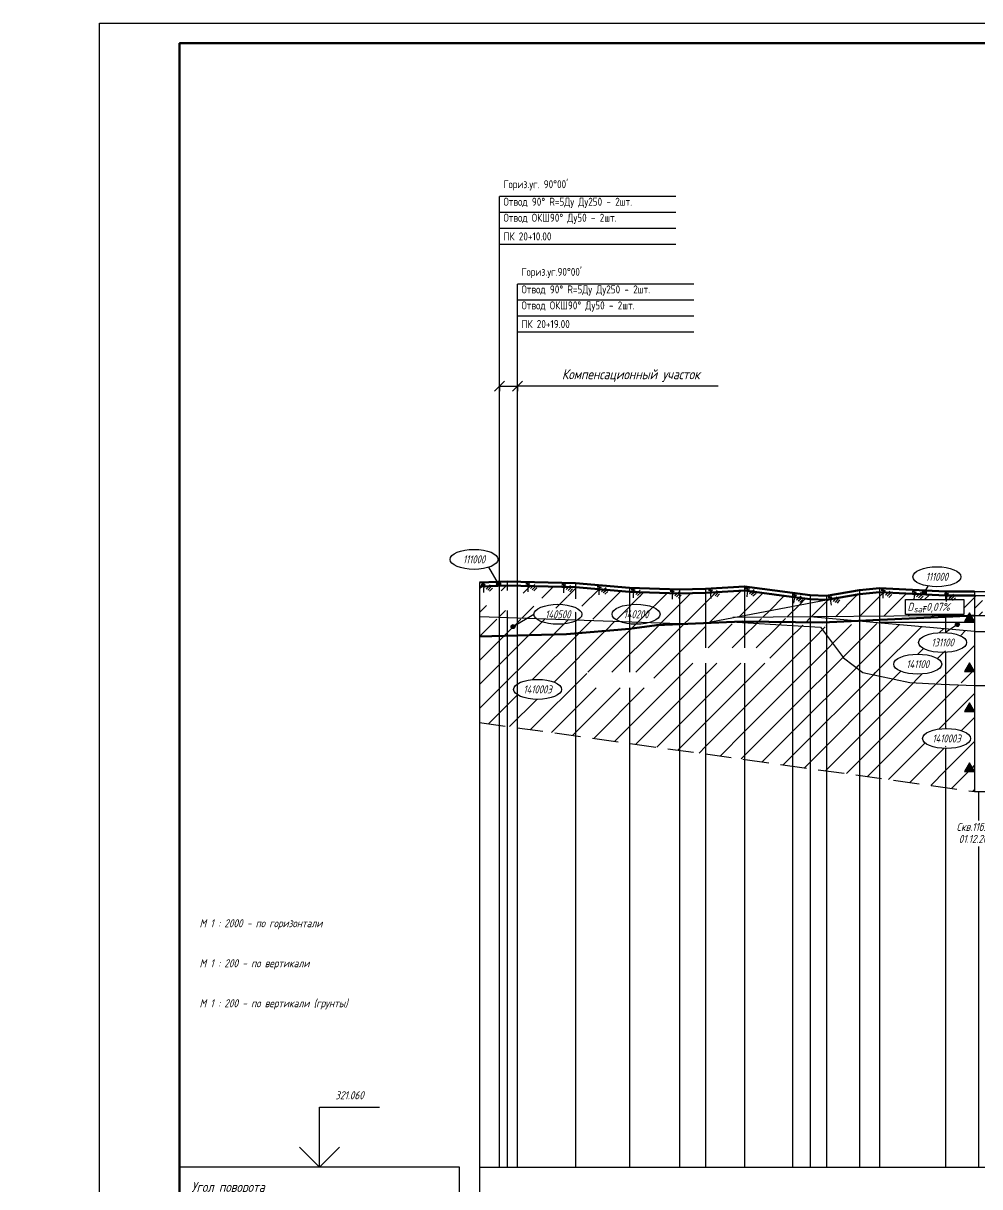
# Model space of a CAD drawing. Extents: x 0 to 1701, y -42 to 613.
# Drawn here: x 0 to 239.1, y 322.1 to 613 of the extents above; entities that cross this region are included whole.
import ezdxf
from ezdxf import colors
from ezdxf.entities.mleader import LeaderData, LeaderLine
from ezdxf.enums import TextEntityAlignment as Align
from ezdxf.math import Vec2, Vec3

# ---------------------------------------------------------------- set-up
doc = ezdxf.new("R2010")
doc.units = 0
doc.linetypes.add('ИИ27003', pattern=[9.5, 6.5, -3])
for name, color, linetype, lineweight in [('ИИ_ГЕОЛОГИЯ_025', 7, 'Continuous', 25), ('ИИ_ГЕОЛОГИЯ_050', 7, 'Continuous', 50), ('ИИ_ОФОРМЛЕНИЕ_025', 7, 'Continuous', 25), ('ИИ_ПРОФИЛЬ_025', 7, 'Continuous', 25)]:
    doc.layers.add(name, color=color, linetype=linetype, lineweight=lineweight)
doc.layers.add('Профиль', color=7, linetype='Continuous')
doc.layers.add('ТХ-Л', color=140, linetype='Continuous')
doc.styles.add('VNIPISIMPLEXCUR', font='simplex.shx', dxfattribs={"width": 0.8, "oblique": 15})
doc.linetypes.add('ИИ27001', pattern='A,2.5,[1,3dservice.shx,S=1.85,R=180.00002,X=0,Y=0],2.5,-1', length=6)
doc.linetypes.add('ИИ27002', pattern='A,2,-0.6,[1,3dservice.shx,S=0.6,R=30.000013,X=0.9,Y=0],-0.6,[1,3dservice.shx,S=0.6,R=-30.000013,X=0.3,Y=0],-0.6,[1,3dservice.shx,S=0.6,R=209.999975,X=-0.3,Y=0],-0.6,[1,3dservice.shx,S=0.6,R=150.000007,X=-0.9,Y=0],-0.6,2', length=7)
doc.dimstyles.new('ИИ-1000-м-dm$0', dxfattribs={"dimtxt": 2.5, "dimasz": 2.5, "dimexe": 1.25, "dimexo": 0, "dimgap": 1, "dimtad": 1, "dimtoh": 1, "dimzin": 1, "dimdsep": 46, "dimtxsty": 'VNIPISIMPLEXCUR', "dimblk": 'OBLIQUE', "dimcen": 2.5, "dimaunit": 1, "dimazin": 0, "dimtfac": 1, "dimtmove": 1, "dimatfit": 2, "dimfxl": 1, "dimarcsym": 0})
pattern_1 = [(45, (-26.376, -40.787), (-3, 3), [])]
pattern_2 = [(0, (-26.376, -40.787), (0, 3), [])]

# ---------------------------------------------------------------- blocks, each defined once
blk = doc.blocks.new('ИИ04007')
at = {"color": 0, "linetype": 'Continuous', "lineweight": 25}
blk.add_lwpolyline([(-70, 0), (-70, -303), (0, -303), (0, 0), (-70, 0)], close=True, dxfattribs=at)
at = {"color": 0, "linetype": 'Continuous', "lineweight": 25, "style": 'VNIPISIMPLEXCUR', "oblique": 15, "width": 0.8}
blk.add_text('Угол поворота', height=2.5, dxfattribs=at).set_placement((-67.03, -6.16))
blk = doc.blocks.new('ИИ03А2Х4')
at = {"color": 0, "linetype": 'Continuous', "lineweight": 25}
blk.add_lwpolyline([(0, 0), (0, 594), (1682, 594), (1682, 0)], close=True, dxfattribs=at)
at = {"color": 0, "linetype": 'Continuous', "lineweight": 50}
blk.add_lwpolyline([(20, 5), (20, 589), (1677, 589), (1677, 5)], close=True, dxfattribs=at)
at = {"color": 0, "linetype": 'Continuous', "style": 'VNIPISIMPLEXCUR', "oblique": 15, "width": 0.8, "flags": 8}
blk.add_attdef('FORMAT', text='', height=2.5, dxfattribs=at).set_placement((1677, 1.25), align=Align.RIGHT)
blk = doc.blocks.new('ИИ25020')
at = {"color": 0, "linetype": 'Continuous', "lineweight": 25}
blk.add_ellipse((0, 0), major_axis=(-6, 0), ratio=0.416667, dxfattribs=at)
at = {"color": 0, "linetype": 'Continuous', "style": 'VNIPISIMPLEXCUR', "oblique": 15, "width": 0.75}
blk.add_attdef('INDEX', text='', height=2, dxfattribs=at).set_placement((0, 0), align=Align.MIDDLE_CENTER)
blk = doc.blocks.new('ИИ16001')
at = {"linetype": 'Continuous', "lineweight": 25}
h = blk.add_hatch(color=0, dxfattribs=at)
edge = h.paths.add_edge_path()
edge.add_arc((0, 0), 0.5, 0, 360)
at = {"color": 0, "linetype": 'Continuous', "lineweight": 25}
blk.add_circle((0, 0), 0.5, dxfattribs=at)
blk = doc.blocks.new('ИИ25004')
at = {"linetype": 'Continuous', "lineweight": 25}
blk.add_hatch(color=0, dxfattribs=at).paths.add_polyline_path([(-2.5, 0), (0, 0), (-1.25, 2.17)])
at = {"color": 0, "linetype": 'Continuous', "lineweight": 25}
blk.add_lwpolyline([(-2.5, 0), (0, 0), (-1.25, 2.17)], close=True, dxfattribs=at)
blk = doc.blocks.new('ИИ25010')
at = {"color": 0, "linetype": 'Continuous', "lineweight": 25}
for points in [[(0, 0), (3, 0), (0.5, -1), (2.5, -1), (1, -2), (2, -2), (1.5, -3), (1.5, -5)], [(4.94, -1.23), (2.82, -3.35)], [(5.47, -2.12), (3.7, -3.88)], [(6, -3), (4.59, -4.41)]]:
    blk.add_lwpolyline(points, dxfattribs=at)
blk = doc.blocks.new('_Oblique')
at = {"color": 0, "linetype": 'ByBlock', "lineweight": -2}
blk.add_line((-0.5, -0.5), (0.5, 0.5), dxfattribs=at)
blk = doc.blocks.new('*D28')
at = {"layer": 'Defpoints', "color": 0, "transparency": 16777216}
for p in [(119.06, 522.4), (123.56, 522.4), (123.56, 522.22)]:
    blk.add_point(p, dxfattribs=at)
at = {"layer": 'ТХ-Л', "color": 0, "lineweight": -2, "transparency": 16777216}
for p, q in [((119.06, 522.4), (119.06, 520.97)), ((119.06, 522.22), (123.56, 522.22)), ((123.56, 522.4), (123.56, 520.97)), ((173.7, 522.22), (123.56, 522.22))]:
    blk.add_line(p, q, dxfattribs=at)
at = {"layer": 'ТХ-Л', "color": 0, "lineweight": -2, "transparency": 16777216, "xscale": 2.5, "yscale": 2.5, "zscale": 2.5, "rotation": 180}
blk.add_blockref('_Oblique', (119.06, 522.22), dxfattribs=at)
at = {"layer": 'ТХ-Л', "color": 0, "lineweight": -2, "transparency": 16777216, "xscale": 2.5, "yscale": 2.5, "zscale": 2.5}
blk.add_blockref('_Oblique', (123.56, 522.22), dxfattribs=at)
at = {"layer": 'ТХ-Л', "color": 0, "transparency": 16777216, "insert": (151.9, 524.89), "char_height": 2.5, "attachment_point": 5, "style": 'VNIPISIMPLEXCUR'}
blk.add_mtext('Компенсационный участок', dxfattribs=at)

msp = doc.modelspace()

# ---------------------------------------------------------------- hatches: boundary and pattern name
at = {"layer": 'ИИ_ГЕОЛОГИЯ_025'}
h = msp.add_hatch(dxfattribs=at)
h.set_pattern_fill('ИИ_СУГЛИНОК', color=256, pattern_type=2)
h.set_pattern_definition(pattern_1)
edge = h.paths.add_edge_path()
edge.add_ellipse((120.975, 468.663), major_axis=(-6, 0), ratio=0.4166667, start_angle=270, end_angle=450, ccw=False)
edge.add_line((120.975, 471.163), (120.975, 472.425))
edge.add_line((120.975, 472.425), (119.048, 472.356))
edge.add_arc((118.822, 472.801), 0.5, 247.22984, 296.91421, ccw=False)
edge.add_line((118.628, 472.34), (114.065, 472.175))
edge.add_line((114.065, 472.175), (114.065, 464.675))
edge.add_line((114.065, 464.675), (120.975, 464.427))
edge.add_line((120.975, 464.427), (120.975, 466.163))
edge = h.paths.add_edge_path()
edge.add_line((138.065, 472.025), (120.975, 472.425))
edge.add_line((120.975, 472.425), (120.975, 471.163))
edge.add_ellipse((120.975, 468.663), major_axis=(-6, 0), ratio=0.4166667, start_angle=90, end_angle=270, ccw=False)
edge.add_line((120.975, 466.163), (120.975, 464.427))
edge.add_line((120.975, 464.427), (125.653, 464.259))
edge.add_line((125.653, 464.259), (128.461, 466.119))
edge.add_ellipse((133.646, 467.377), major_axis=(-6, 0), ratio=0.4166667, start_angle=222.57511, end_angle=390.21398, ccw=False)
edge.add_line((138.065, 469.069), (138.065, 472.025))
h = msp.add_hatch(dxfattribs=at)
h.set_pattern_fill('ИИ_СУГЛИНОК', color=256, pattern_type=2)
h.set_pattern_definition(pattern_1)
edge = h.paths.add_edge_path()
edge.add_line((148.435, 471.142), (138.065, 472.025))
edge.add_line((138.065, 472.025), (138.065, 469.069))
edge.add_ellipse((133.646, 467.377), major_axis=(-6, 0), ratio=0.4166667, start_angle=137.42489, end_angle=222.57511, ccw=False)
edge.add_line((138.065, 465.686), (138.065, 463.972))
edge.add_line((138.065, 463.972), (151.1, 463.947))
edge.add_line((151.1, 463.947), (151.565, 463.949))
edge.add_line((151.565, 463.949), (151.565, 470.875))
edge.add_line((151.565, 470.875), (148.435, 471.142))
edge.add_line((148.435, 471.142), (147.483, 468.063))
edge.add_arc((147.336, 467.585), 0.5, 0, 72.83028, ccw=False)
edge.add_arc((147.336, 467.585), 0.5, -180, 0, ccw=False)
edge.add_arc((147.336, 467.585), 0.5, 72.83028, 180, ccw=False)
edge.add_line((147.483, 468.063), (148.435, 471.142))
h.paths.add_polyline_path([(164.065, 470.425), (162.124, 470.495), (161.979, 470.496), (161.985, 470.5), (152.501, 470.842), (152.236, 470.844), (152.246, 470.851), (151.565, 470.875), (151.565, 463.949), (164.065, 464.022)])
h.paths.add_polyline_path([(170.565, 470.625), (164.224, 470.43), (164.065, 470.274), (164.065, 464.022), (170.565, 464.06)])
h.paths.add_polyline_path([(200.815, 468.825), (196.745, 469.025), (192.315, 469.575), (192.038, 469.612), (180.315, 471.175), (170.565, 470.625), (170.565, 464.06), (175.791, 464.09)])
h = msp.add_hatch(dxfattribs=at)
h.set_pattern_fill('ИИ_СУГЛИНОК', color=256, pattern_type=2)
h.set_pattern_definition(pattern_1)
h.paths.add_polyline_path([(192.315, 467.217), (180.315, 464.946), (180.315, 464.42), (192.315, 464.525)])
h.paths.add_polyline_path([(196.745, 468.055), (192.315, 467.217), (192.315, 464.525), (196.745, 464.564)])
h.paths.add_polyline_path([(200.815, 468.825), (196.745, 468.055), (196.745, 464.564), (200.815, 464.6)])
h.paths.add_polyline_path([(209.065, 470.225), (202.004, 469.027), (201.998, 469.01), (201.503, 468.939), (201.508, 468.943), (200.815, 468.825), (200.815, 464.6), (209.065, 464.673)])
h.paths.add_polyline_path([(214.065, 470.725), (209.065, 470.225), (209.065, 464.673), (214.065, 464.717)])
h.paths.add_polyline_path([(220.527, 468.914), (222.659, 468.914), (222.687, 469.798), (222.953, 470.29), (222.454, 470.306), (222.473, 470.318), (214.065, 470.725), (214.065, 464.717), (230.565, 464.862), (230.565, 465.159), (220.527, 465.159)])
h = msp.add_hatch(dxfattribs=at)
h.set_pattern_fill('ИИ_СУГЛИНОК', color=256, pattern_type=2)
h.set_pattern_definition(pattern_1)
h.paths.add_polyline_path([(186.641, 456.835), (186.641, 453.009), (180.315, 453.009), (180.315, 428.94), (192.315, 427.268), (192.315, 462.428), (188.594, 462.644), (180.315, 462.86), (180.315, 456.835)])
h.paths.add_polyline_path([(196.745, 469.025), (192.987, 469.492), (192.985, 469.488), (192.488, 469.539), (192.51, 469.551), (192.315, 469.575), (192.315, 467.217), (196.745, 468.055)])
h = msp.add_hatch(dxfattribs=at)
h.set_pattern_fill('ИИ_СУГЛИНОК', color=256, pattern_type=2)
h.set_pattern_definition(pattern_1)
h.paths.add_polyline_path([(230.565, 469.925), (225.489, 470.171, -0.2829936), (224.966, 470.197), (222.956, 470.294), (222.687, 469.798), (222.659, 468.914), (230.565, 468.914)])
h.paths.add_polyline_path([(237.815, 469.925), (230.565, 469.925), (230.565, 468.914), (235.131, 468.914), (235.131, 465.159), (230.565, 465.159), (230.565, 464.862), (237.815, 464.925)])
h = msp.add_hatch(dxfattribs=at)
h.set_pattern_fill('ИИ_КОНСИСТЕНЦИЯ_04', color=256, pattern_type=2)
h.set_pattern_definition([(45, (-26.376, -40.787), (-1.4142136, 1.4142136), [])])
h.paths.add_polyline_path([(239.815, 469.925), (237.815, 469.925), (237.815, 464.925), (239.815, 464.925)])
h = msp.add_hatch(dxfattribs=at)
h.set_pattern_fill('ИИ_СУГЛИНОК', color=256, pattern_type=2)
h.set_pattern_definition(pattern_1)
h.paths.add_polyline_path([(120.975, 464.006), (114.065, 464.019), (114.065, 459.675), (120.975, 459.866)])
h.paths.add_polyline_path([(138.065, 463.813), (133.37, 463.981), (125.258, 463.997), (122.885, 462.426, -0.1473141), (122.968, 462.149, -1), (121.968, 462.149, -0.7432018), (122.885, 462.426), (125.258, 463.997), (120.975, 464.006), (120.975, 459.866), (138.065, 460.518)])
h.paths.add_polyline_path([(151.565, 463.328), (138.065, 463.813), (138.065, 460.518), (151.565, 461.579)])
h.paths.add_polyline_path([(164.065, 462.878), (151.565, 463.328), (151.565, 461.579), (159.968, 462.738)])
h = msp.add_hatch(dxfattribs=at)
h.set_pattern_fill('ИИ_СУГЛИНОК', color=256, pattern_type=2)
h.set_pattern_definition(pattern_1)
h.paths.add_polyline_path([(120.975, 459.866), (114.065, 459.675), (114.065, 455.218), (120.975, 455.526)])
h.paths.add_polyline_path([(138.065, 457.309), (138.065, 460.463), (135.816, 460.277), (120.975, 459.866), (120.975, 455.526), (128.045, 455.84)])
h.paths.add_polyline_path([(151.565, 459.966), (151.565, 461.579), (138.065, 460.463), (138.065, 457.309), (140.525, 457.67)])
h.paths.add_polyline_path([(164.065, 461.423), (164.065, 462.758), (158.384, 462.519), (151.565, 461.579), (151.565, 459.966), (152.553, 460.171)])
h.paths.add_polyline_path([(170.565, 462.122), (170.565, 463.031), (164.065, 462.758), (164.065, 461.423), (166.043, 461.638)])
h.paths.add_polyline_path([(120.975, 455.526), (114.065, 455.218), (114.065, 438.175), (120.975, 437.212)])
h.paths.add_polyline_path([(138.065, 457.309), (128.045, 455.84), (120.975, 455.526), (120.975, 437.212), (138.065, 434.83)])
edge = h.paths.add_edge_path(flags=16)
edge.add_ellipse((128.578, 446.45), major_axis=(-6, 0), ratio=0.4166667, start_angle=0, end_angle=360)
h.paths.add_polyline_path([(151.565, 459.966), (140.525, 457.67), (138.065, 457.309), (138.065, 434.83), (151.565, 432.948), (151.565, 446.835), (140.859, 446.835), (140.859, 450.762), (151.565, 450.762)])
h.paths.add_polyline_path([(164.065, 461.423), (152.553, 460.171), (151.565, 459.966), (151.565, 450.762), (157.662, 450.762), (157.662, 446.835), (151.565, 446.835), (151.565, 432.948), (164.065, 431.206)])
h.paths.add_polyline_path([(170.565, 462.122), (166.043, 461.638), (164.065, 461.423), (164.065, 431.206), (170.565, 430.3), (170.565, 453.009), (167.427, 453.009), (167.427, 456.835), (170.565, 456.835)])
h.paths.add_polyline_path([(123.265, 445.084), (133.623, 444.816), (134.426, 447.816), (124.069, 448.084)], flags=24)
h = msp.add_hatch(dxfattribs=at)
h.set_pattern_fill('ИИ_СУГЛИНОК', color=256, pattern_type=2)
h.set_pattern_definition(pattern_1)
h.paths.add_polyline_path([(151.565, 463.949), (151.565, 463.328), (164.065, 462.878), (164.065, 464.022)])
h.paths.add_polyline_path([(164.065, 464.022), (164.065, 462.878), (170.565, 463.101), (170.565, 464.06)])
h.paths.add_polyline_path([(175.791, 464.09), (170.565, 464.06), (170.565, 463.101)])
h = msp.add_hatch(dxfattribs=at)
h.set_pattern_fill('ИИ_СУГЛИНОК', color=256, pattern_type=2)
h.set_pattern_definition(pattern_1)
h.paths.add_polyline_path([(180.315, 462.86), (178.026, 462.92), (170.565, 462.122), (170.565, 456.835), (180.315, 456.835)])
h = msp.add_hatch(dxfattribs=at)
h.set_pattern_fill('ИИ_СУГЛИНОК', color=256, pattern_type=2)
h.set_pattern_definition(pattern_1)
h.paths.add_polyline_path([(192.315, 464.186), (180.315, 464.117), (180.315, 463.409), (192.315, 463.247)])
h.paths.add_polyline_path([(192.315, 463.247), (180.315, 463.409), (180.315, 463.058), (184.148, 462.76), (192.315, 462.547)])
h.paths.add_polyline_path([(196.745, 464.212), (192.315, 464.186), (192.315, 463.247), (196.745, 463.188)])
h.paths.add_polyline_path([(196.745, 462.431), (192.315, 462.547), (192.315, 462.126), (193.632, 462.024), (196.745, 459.922)])
h.paths.add_polyline_path([(200.815, 461.539), (200.329, 462.338), (196.745, 462.431), (196.745, 459.922), (200.815, 457.173)])
h.paths.add_polyline_path([(200.815, 461.539), (200.815, 457.173), (205.044, 454.317), (209.065, 451.281), (209.065, 452.18), (207.006, 453.187), (204.258, 455.872)])
h.paths.add_polyline_path([(200.815, 464.204), (200.474, 464.234), (196.745, 464.212), (196.745, 463.188), (199.691, 463.148), (200.815, 463.2)])
h.paths.add_polyline_path([(200.815, 463.2), (199.691, 463.148), (196.745, 463.188), (196.745, 462.431), (200.329, 462.338), (200.815, 462.361)])
h = msp.add_hatch(dxfattribs=at)
h.set_pattern_fill('ИИ_ГЛИНА', color=256, pattern_type=2)
h.set_pattern_definition(pattern_2)
h.paths.add_polyline_path([(209.065, 464.284), (200.815, 464.236), (200.815, 464.204), (208.235, 463.546), (209.065, 463.585)])
h.paths.add_polyline_path([(214.065, 463.818), (214.065, 464.313), (209.065, 464.284), (209.065, 463.585)])
h.paths.add_polyline_path([(230.565, 464.279), (224.421, 464.301), (214.065, 463.818), (214.065, 463.03), (214.355, 463.004), (230.565, 463.774)])
h.paths.add_polyline_path([(237.815, 463.425), (235.315, 463.425), (235.585, 463.894), (233.085, 463.894), (230.565, 463.774), (230.565, 461.568), (231.766, 461.461), (233.125, 462.376, -0.1491784), (233.04, 462.655, -1), (234.04, 462.655, -0.7403738), (233.125, 462.376), (231.766, 461.461), (237.815, 460.925)])
h = msp.add_hatch(dxfattribs=at)
h.set_pattern_fill('ИИ_СУГЛИНОК', color=256, pattern_type=2)
h.set_pattern_definition(pattern_1)
h.paths.add_polyline_path([(209.065, 462.753), (200.815, 462.361), (200.815, 461.539), (204.258, 455.872), (207.006, 453.187), (209.065, 452.18)])
h.paths.add_polyline_path([(214.065, 462.99), (209.065, 462.753), (209.065, 452.18), (211.427, 451.024), (214.065, 450.446)])
edge = h.paths.add_edge_path()
edge.add_ellipse((229.827, 458.172), major_axis=(-6, 0), ratio=0.4166667, start_angle=262.93794, end_angle=457.06206, ccw=False)
edge.add_line((230.565, 460.653), (230.565, 461.568))
edge.add_line((230.565, 461.568), (214.355, 463.004))
edge.add_line((214.355, 463.004), (214.065, 462.99))
edge.add_line((214.065, 462.99), (214.065, 450.446))
edge.add_line((214.065, 450.446), (220.302, 449.077))
edge.add_line((220.302, 449.077), (229.224, 448.485))
edge.add_line((229.224, 448.485), (230.565, 448.373))
edge.add_line((230.565, 448.373), (230.565, 455.691))
edge = h.paths.add_edge_path(flags=16)
edge.add_ellipse((223.603, 452.752), major_axis=(-6, 0), ratio=0.4166667, start_angle=0, end_angle=360)
h.paths.add_polyline_path([(219.326, 451.386), (227.611, 451.118), (228.415, 454.118), (220.13, 454.386)], flags=8)
h = msp.add_hatch(dxfattribs=at)
h.set_pattern_fill('ИИ_ГЛИНА', color=256, pattern_type=2)
h.set_pattern_definition(pattern_2)
h.paths.add_polyline_path([(230.565, 463.774), (214.355, 463.004), (230.565, 461.568)])
h = msp.add_hatch(dxfattribs=at)
h.set_pattern_fill('ИИ_СУГЛИНОК', color=256, pattern_type=2)
h.set_pattern_definition(pattern_1)
h.paths.add_polyline_path([(196.745, 459.922), (193.632, 462.024), (192.315, 462.126), (192.315, 427.268), (196.745, 426.65)])
h.paths.add_polyline_path([(200.815, 457.173), (196.745, 459.922), (196.745, 426.65), (200.815, 426.083)])
h.paths.add_polyline_path([(209.065, 451.281), (205.044, 454.317), (200.815, 457.173), (200.815, 426.083), (209.065, 424.933)])
h.paths.add_polyline_path([(214.065, 449.774), (209.87, 450.673), (209.065, 451.281), (209.065, 424.933), (214.065, 424.236)])
h.paths.add_polyline_path([(229.495, 447.726), (221.613, 448.155), (214.065, 449.774), (214.065, 424.236), (237.815, 420.925), (237.815, 425.925), (235.315, 425.925), (236.565, 428.09), (237.815, 425.925), (237.815, 440.925), (235.315, 440.925), (236.565, 443.09), (237.815, 440.925), (237.815, 447.425)])
edge = h.paths.add_edge_path(flags=16)
edge.add_ellipse((230.815, 434.175), major_axis=(-6, 0), ratio=0.4166667, start_angle=0, end_angle=360)
h.paths.add_polyline_path([(226.353, 435.315), (235.756, 435.315), (235.756, 433.035), (226.353, 433.035)], flags=0)
edge = h.paths.add_edge_path()
edge.add_line((236.565, 443.09), (237.815, 440.925))
edge.add_line((237.815, 440.925), (237.815, 447.425))
edge.add_line((237.815, 447.425), (230.565, 447.687))
edge.add_line((230.565, 447.687), (230.565, 436.673))
edge.add_ellipse((230.815, 434.175), major_axis=(-6, 0), ratio=0.4166667, start_angle=87.61198, end_angle=272.38802, ccw=False)
edge.add_line((230.565, 431.677), (230.565, 421.936))
edge.add_line((230.565, 421.936), (237.815, 420.925))
edge.add_line((237.815, 420.925), (237.815, 425.925))
edge.add_line((237.815, 425.925), (235.315, 425.925))
edge.add_line((235.315, 425.925), (236.565, 428.09))
edge.add_line((236.565, 428.09), (237.815, 425.925))
edge.add_line((237.815, 425.925), (237.815, 440.925))
edge.add_line((237.815, 440.925), (235.315, 440.925))
edge.add_line((235.315, 440.925), (236.565, 443.09))
h = msp.add_hatch(dxfattribs=at)
h.set_pattern_fill('ИИ_СУГЛИНОК', color=256, pattern_type=2)
h.set_pattern_definition(pattern_1)
h.paths.add_polyline_path([(230.565, 448.373), (229.224, 448.485), (220.302, 449.077), (214.065, 450.446), (214.065, 449.774), (221.613, 448.155), (229.495, 447.726), (230.565, 447.687)])
h.paths.add_polyline_path([(209.065, 452.18), (209.065, 451.281), (209.87, 450.673), (214.065, 449.774), (214.065, 450.446), (211.427, 451.024)])
edge = h.paths.add_edge_path()
edge.add_line((236.565, 453.09), (237.815, 450.925))
edge.add_line((237.815, 450.925), (237.815, 460.925))
edge.add_line((237.815, 460.925), (231.766, 461.461))
edge.add_line((231.766, 461.461), (230.565, 460.653))
edge.add_ellipse((229.827, 458.172), major_axis=(-6, 0), ratio=0.4166667, start_angle=97.06206, end_angle=262.93794, ccw=False)
edge.add_line((230.565, 455.691), (230.565, 448.373))
edge.add_line((230.565, 448.373), (237.815, 447.77))
edge.add_line((237.815, 447.77), (237.815, 450.925))
edge.add_line((237.815, 450.925), (235.315, 450.925))
edge.add_line((235.315, 450.925), (236.565, 453.09))
h = msp.add_hatch(dxfattribs=at)
h.set_pattern_fill('ИИ_СУГЛИНОК', color=256, pattern_type=2)
h.set_pattern_definition(pattern_1)
h.paths.add_polyline_path([(180.315, 453.009), (170.565, 453.009), (170.565, 430.3), (180.315, 428.94)])
h = msp.add_hatch(dxfattribs=at)
h.set_pattern_fill('ИИ_СУГЛИНОК', color=256, pattern_type=2)
h.set_pattern_definition(pattern_1)
edge = h.paths.add_edge_path()
edge.add_line((230.565, 447.687), (230.565, 436.673))
edge.add_ellipse((230.815, 434.175), major_axis=(-6, 0), ratio=0.4166667, start_angle=87.61198, end_angle=272.38802, ccw=False)
edge.add_line((230.565, 431.677), (230.565, 421.936))
edge.add_line((230.565, 421.936), (237.815, 420.925))
edge.add_line((237.815, 420.925), (237.815, 425.925))
edge.add_line((237.815, 425.925), (235.315, 425.925))
edge.add_line((235.315, 425.925), (236.565, 428.09))
edge.add_line((236.565, 428.09), (237.815, 425.925))
edge.add_line((237.815, 425.925), (237.815, 440.925))
edge.add_line((237.815, 440.925), (235.315, 440.925))
edge.add_line((235.315, 440.925), (236.565, 443.09))
edge.add_line((236.565, 443.09), (237.815, 440.925))
edge.add_line((237.815, 440.925), (237.815, 447.425))
edge.add_line((237.815, 447.425), (230.565, 447.687))

# ---------------------------------------------------------------- linework, layer by layer
at = {"layer": 'ИИ_ГЕОЛОГИЯ_025', "flags": 128}
for points in [[(118.822, 472.801), (116.358, 476.972)], [(114.065, 472.175), (120.975, 472.425), (138.065, 472.025), (151.565, 470.875), (164.065, 470.425), (170.565, 470.625), (180.315, 471.175), (192.315, 469.575), (196.745, 469.025), (200.815, 468.825), (209.065, 470.225), (214.065, 470.725), (230.565, 469.925), (237.815, 469.925)], [(225.248, 470.609), (226.252, 472.264)], [(237.815, 470.925), (240.815, 470.925)], [(237.815, 469.925), (240.815, 469.925)], [(114.065, 459.675), (120.975, 459.866), (138.065, 460.518), (151.565, 461.579), (159.968, 462.738), (170.565, 463.101), (176.935, 463.32), (199.289, 462.024), (205.044, 454.317), (209.87, 450.673), (221.613, 448.155), (229.495, 447.726), (237.815, 447.425)], [(122.468, 462.149), (127.646, 465.21)], [(237.815, 464.925), (177.398, 464.394)], [(237.815, 460.925), (196.745, 464.564)], [(233.54, 462.655), (230.565, 460.653)], [(237.815, 464.925), (240.815, 464.925)], [(237.815, 460.925), (240.815, 460.925)], [(237.815, 447.425), (240.815, 447.425)], [(237.815, 420.925), (240.815, 420.925)]]:
    msp.add_lwpolyline(points, dxfattribs=at)
at = {"layer": 'ИИ_ГЕОЛОГИЯ_025', "linetype": 'ИИ27002', "flags": 128}
for points in [[(170.565, 463.101), (200.815, 468.825)], [(114.065, 464.675), (164.065, 462.878)]]:
    msp.add_lwpolyline(points, dxfattribs=at)
at = {"layer": 'ИИ_ГЕОЛОГИЯ_025', "flags": 128}
msp.add_lwpolyline([(220.527, 468.914), (235.131, 468.914), (235.131, 465.159), (220.527, 465.159)], close=True, dxfattribs=at)
at = {"layer": 'ИИ_ГЕОЛОГИЯ_025', "linetype": 'Continuous', "flags": 128}
msp.add_lwpolyline([(237.815, 470.925), (237.815, 420.925)], dxfattribs=at)
at = {"layer": 'ИИ_ГЕОЛОГИЯ_025', "linetype": 'ИИ27003', "flags": 128}
msp.add_lwpolyline([(114.065, 438.175), (237.815, 420.925)], dxfattribs=at)
at = {"layer": 'ИИ_ГЕОЛОГИЯ_050', "linetype": 'ИИ27001', "flags": 128}
for points in [[(114.065, 473.175), (120.975, 473.425), (138.065, 473.025), (151.565, 471.875), (164.065, 471.425), (170.565, 471.625), (180.315, 472.175), (192.315, 470.575), (196.745, 470.025), (200.815, 469.825), (209.065, 471.225), (214.065, 471.725), (230.565, 470.925), (237.815, 470.925)], [(237.815, 469.925), (230.543, 469.943), (214.065, 470.725), (209.065, 470.225), (200.815, 468.825), (196.745, 469.025), (192.038, 469.612), (180.315, 471.175), (170.565, 470.625), (164.065, 470.425), (151.565, 470.875), (138.065, 472.025), (120.975, 472.425), (114.065, 472.175)], [(114.065, 459.675), (135.816, 460.277), (151.565, 461.579), (158.384, 462.519), (179.74, 463.416), (199.691, 463.148), (237.815, 464.925)]]:
    msp.add_lwpolyline(points, dxfattribs=at)
at = {"layer": 'ИИ_ПРОФИЛЬ_025', "flags": 128}
for points in [[(114.065, 473.175), (120.975, 473.425), (138.065, 473.025), (151.565, 471.875), (164.065, 471.425), (170.565, 471.625), (180.315, 472.175), (192.315, 470.575), (196.745, 470.025), (200.815, 469.825), (209.065, 471.225), (214.065, 471.725), (230.565, 470.925), (238.815, 470.925), (251.315, 470.975)], [(114.065, 473.175), (114.065, 326.975)], [(120.975, 473.425), (120.975, 471.163)], [(138.065, 473.025), (138.065, 469.069)], [(151.565, 471.875), (151.565, 450.762)], [(164.065, 471.425), (164.065, 326.975)], [(170.565, 471.625), (170.565, 456.835)], [(180.315, 472.175), (180.315, 456.835)], [(209.065, 471.225), (209.065, 326.975)], [(214.065, 471.725), (214.065, 326.975)], [(192.315, 470.575), (192.315, 326.975)], [(196.745, 470.025), (196.745, 326.975)], [(200.815, 469.825), (200.815, 326.975)], [(230.565, 470.925), (230.565, 468.914)], [(120.975, 466.163), (120.975, 326.975)], [(138.065, 465.686), (138.065, 326.975)], [(230.565, 465.159), (230.565, 460.653)], [(230.565, 455.691), (230.565, 436.673)], [(170.565, 453.009), (170.565, 326.975)], [(180.315, 453.009), (180.315, 326.975)], [(151.565, 446.835), (151.565, 326.975)], [(230.565, 431.677), (230.565, 326.975)], [(238.815, 420.925), (238.815, 413.674)], [(238.815, 407.176), (238.815, 326.975)], [(74.065, 326.975), (74.065, 341.975), (89.065, 341.975)], [(69.065, 331.975), (74.065, 326.975), (79.065, 331.975)], [(114.065, 326.975), (1064.065, 326.975)], [(114.065, 326.975), (114.065, 23.975)]]:
    msp.add_lwpolyline(points, dxfattribs=at)
at = {"layer": 'Профиль'}
msp.add_lwpolyline([(114.065, 473.175), (120.975, 473.425), (138.065, 473.025), (151.565, 471.875), (164.065, 471.425), (170.565, 471.625), (180.315, 472.175), (192.315, 470.575), (196.745, 470.025), (200.815, 469.825), (209.065, 471.225), (214.065, 471.725), (230.565, 470.925), (238.815, 470.925), (251.315, 470.975)], dxfattribs=at)
at = {"layer": 'ТХ-Л'}
for p, q in [((163.112, 569.695), (119.065, 569.695)), ((119.065, 326.975), (119.065, 569.695)), ((163.112, 565.695), (119.065, 565.695)), ((163.112, 561.695), (119.065, 561.695)), ((163.112, 557.695), (119.065, 557.695)), ((167.612, 547.78), (123.565, 547.78)), ((167.612, 547.78), (123.565, 547.78)), ((123.565, 326.975), (123.565, 547.78)), ((167.612, 543.78), (123.565, 543.78)), ((167.612, 539.78), (123.565, 539.78)), ((167.612, 535.78), (123.565, 535.78))]:
    msp.add_line(p, q, dxfattribs=at)

# ---------------------------------------------------------------- block references
at = {"layer": 'ИИ_ГЕОЛОГИЯ_025'}
for p, values in [((112.696, 478.952), {'INDEX': '111000'}), ((228.397, 474.599), {'INDEX': '111000'}), ((133.646, 465.21), {'INDEX': '140500'}), ((153.202, 465.231), {'INDEX': '140200'}), ((229.827, 458.172), {'INDEX': '131100'}), ((223.603, 452.752), {'INDEX': '141100'}), ((128.578, 446.45), {'INDEX': '141000Э'}), ((230.815, 434.175), {'INDEX': '141000Э'})]:
    msp.add_blockref('ИИ25020', p, dxfattribs=at).add_auto_attribs(values)
for p, xscale, yscale, zscale, rotation in [((114.249, 473.176), 0.4999999999999999, 0.4999999999999999, 0.4999999999999999, 0.77169622), ((125.41, 473.332), 0.5, 0.5, 0.5, 359.3572740125638), ((134.373, 473.114), 0.5, 0.5, 0.5, 358.7881543243541), ((143.265, 472.593), 0.5, 0.5, 0.5, 356.57733288), ((151.744, 471.848), 0.5, 0.5, 0.5, 359.54189957), ((161.487, 471.5), 0.5, 0.5, 0.5, 359.54189957), ((171.017, 471.671), 0.5, 0.5, 0.5, 2.46674643), ((180.361, 472.177), 0.4999999999999999, 0.4999999999999999, 0.4999999999999999, 354.15446538), ((214.206, 471.733), 0.5, 0.5, 0.5, 358.14487196), ((221.986, 471.321), 0.5, 0.5, 0.5, 358.14487196), ((192.092, 470.585), 0.4999999999999999, 0.4999999999999999, 0.4999999999999999, 354.15446538), ((200.866, 469.857), 0.5, 0.5, 0.5, 8.193564189999996), ((230.076, 470.958), 0.5, 0.5, 0.5, 358.14487196)]:
    msp.add_blockref('ИИ25010', p, dxfattribs=dict(at, xscale=xscale, yscale=yscale, zscale=zscale, rotation=rotation))
for name, p in [('ИИ16001', (118.822, 472.801)), ('ИИ16001', (225.248, 470.609)), ('ИИ25004', (237.815, 463.425)), ('ИИ16001', (122.468, 462.149)), ('ИИ16001', (233.54, 462.655)), ('ИИ25004', (237.815, 450.925)), ('ИИ25004', (237.815, 440.925)), ('ИИ25004', (237.815, 425.925))]:
    msp.add_blockref(name, p, dxfattribs=at)
at = {"layer": 'ИИ_ОФОРМЛЕНИЕ_025'}
msp.add_blockref('ИИ03А2Х4', (19.065, 18.975), dxfattribs=at)
at = {"layer": 'ИИ_ПРОФИЛЬ_025'}
msp.add_blockref('ИИ04007', (109.065, 326.975), dxfattribs=at)

# ---------------------------------------------------------------- texts
at = {"layer": 'ИИ_ГЕОЛОГИЯ_025', "style": 'VNIPISIMPLEXCUR', "oblique": 15, "width": 0.8}
for s, height, p in [('D  =0,07%', 2, (221.046, 466.086)), ('sal', 1.5, (222.594, 465.726))]:
    msp.add_text(s, height=height, dxfattribs=at).set_placement(p)
for s, p in [('Скв.11б514', (238.307, 413.066)), ('01.12.2011', (238.307, 410.066))]:
    msp.add_text(s, height=2, dxfattribs=at).set_placement(p, align=Align.TOP_CENTER)
at = {"layer": 'ИИ_ПРОФИЛЬ_025', "style": 'VNIPISIMPLEXCUR', "oblique": 15, "width": 0.8}
for s, p in [('М 1 : 2000 - по горизонтали', (44.065, 386.975)), ('М 1 : 200 - по вертикали', (44.065, 376.975)), ('М 1 : 200 - по вертикали (грунты)', (44.065, 366.975))]:
    msp.add_text(s, height=2, dxfattribs=at).set_placement(p)
msp.add_text('321.060', height=2, dxfattribs=at).set_placement((81.565, 343.975), align=Align.CENTER)
at = {"layer": 'ТХ-Л', "char_height": 2, "attachment_point": 1}
for s, insert, width in [("\\Fsimplex.shx;\\W0.8000000000;\\T1.0000000000;\\o\\lГориз.уг. 90°00'", (120.065, 573.742), 20.57143), ('{\\Fsimplex|c204;\\W0.8;Отвод 90° R=5Ду Ду250 - 2шт.}', (120.065, 569.361), 44.26667), ('\\Fsimplex.shx;\\W0.8000000000;\\T1.0000000000;\\o\\lОтвод ОКШ90° Ду50 - 2шт.', (120.065, 565.361), 38.70476), ('{\\Fsimplex|c204;\\W0.8;ПК 20+10.00}', (120.065, 560.695), 17.06667), ("\\Fsimplex.shx;\\W0.8000000000;\\T1.0000000000;\\o\\lГориз.уг.90°00'", (124.565, 551.827), 19.12381), ('{\\Fsimplex|c204;\\W0.8;Отвод 90° R=5Ду Ду250 - 2шт.}', (124.565, 547.446), 44.26667), ('\\Fsimplex.shx;\\W0.8000000000;\\T1.0000000000;\\o\\lОтвод ОКШ90° Ду50 - 2шт.', (124.565, 543.446), 38.70476), ('{\\Fsimplex|c204;\\W0.8;ПК 20+19.00}', (124.565, 538.78), 17.37143)]:
    msp.add_mtext(s, dxfattribs=dict(at, insert=insert, width=width))

# ---------------------------------------------------------------- dimensions: what is measured, and where the dimension line sits
at = {"layer": 'ТХ-Л'}
dim = msp.add_linear_dim(base=(123.565, 522.222), p1=(119.065, 522.4), p2=(123.565, 522.4), text='Компенсационный участок', dimstyle='ИИ-1000-м-dm$0', dxfattribs=at)
dim.commit()
dim.dimension.update_dxf_attribs({"geometry": '*D28', "text_midpoint": (151.905, 522.222), "dimtype": 160})

# ---------------------------------------------------------------- leaders
at = {"layer": 'ТХ-Л', "ltscale": 100}
ml = msp.add_multileader_mtext('Standard', dxfattribs=at)
ml.set_content('1\\P', color=256, style='VNIPISIMPLEXCUR')
ml.set_leader_properties()
ml.build(insert=Vec2(0, 0))
ml.multileader.update_dxf_attribs({"leader_type": 0, "has_dogleg": 0, "text_left_attachment_type": 0, "text_right_attachment_type": 0, "dogleg_length": 0.36})
ctx = ml.context
ctx.base_point, ctx.char_height = Vec3(1565.024, 588.436), 3.5
ctx.left_attachment, ctx.right_attachment = 0, 0
notes = []
notes.append((ctx, [(0, (0, 0, 0), (0, 0), (1, 0), 1, [])]))
ctx.mtext.insert, ctx.mtext.flow_direction = Vec3(1567.024, 588.436), 5
for ctx, leaders in notes:
    for number, flags, end, landing, length, lines in leaders:
        leader = LeaderData()
        leader.index, (leader.has_last_leader_line, leader.has_dogleg_vector, leader.attachment_direction) = number, flags
        leader.last_leader_point, leader.dogleg_vector, leader.dogleg_length = Vec3(end), Vec3(landing), length
        for number, points, colour, breaks in lines:
            line = LeaderLine()
            line.index, line.vertices, line.color, line.breaks = number, Vec3.list(points), colors.encode_raw_color(colour), breaks
            leader.lines.append(line)
        ctx.leaders.append(leader)

doc.saveas('drawing.dxf')
